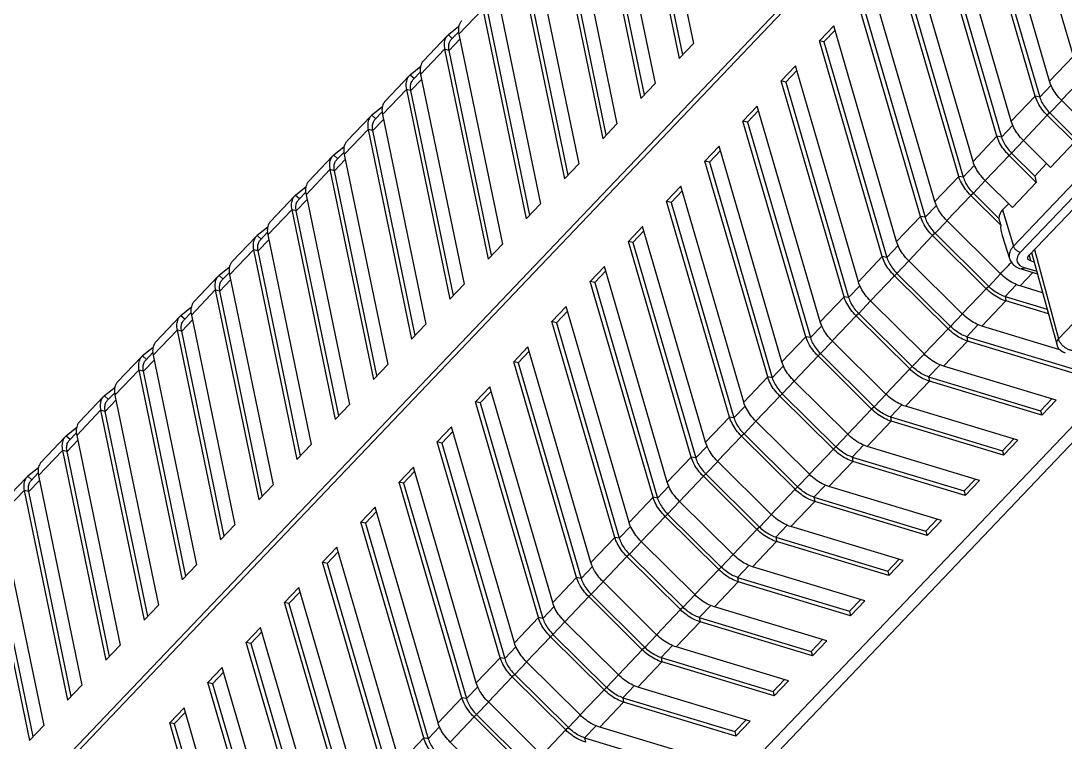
# Model space of a CAD drawing. Header units: millimetres. Extents: x 14343 to 15285, y -9166 to -7819.
# Drawn here: x 14575.1 to 14652.8, y -8789.5 to -8735.8 of the extents above; entities that cross this region are included whole.
import ezdxf

# ---------------------------------------------------------------- set-up
doc = ezdxf.new("R2010")
doc.units = ezdxf.units.MM

# ---------------------------------------------------------------- blocks, each defined once
blk = doc.blocks.new('u9')
at = {"color": 7, "linetype": 'Continuous'}
for p, q in [((155.769, 269.348), (234.544, 352.053)), ((156.683, 269.071), (233.55, 349.772)), ((156.695, 215.574), (274.46, 339.212)), ((156.786, 215.21), (274.526, 338.822)), ((227.441, 295.342), (222.763, 311.39)), ((223.099, 311.328), (227.78, 295.266)), ((222.035, 310.211), (226.717, 294.149)), ((224.596, 292.356), (219.918, 308.404)), ((220.254, 308.341), (224.936, 292.28)), ((219.19, 307.224), (223.872, 291.163)), ((221.751, 289.369), (217.074, 305.417)), ((217.41, 305.355), (222.091, 289.293)), ((216.346, 304.238), (221.028, 288.177)), ((218.907, 286.383), (214.229, 302.431)), ((214.565, 302.368), (219.247, 286.307)), ((213.501, 301.252), (218.183, 285.19)), ((202.923, 300.656), (206.911, 296.703)), ((216.062, 283.397), (211.385, 299.444)), ((211.721, 299.382), (216.402, 283.321)), ((196.899, 296.385), (188.563, 298.909)), ((200.956, 298.612), (204.944, 294.659)), ((201.142, 298.787), (205.13, 294.833)), ((187.415, 298.127), (195.779, 295.595)), ((210.657, 298.265), (208.876, 296.396)), ((210.657, 298.265), (215.338, 282.204)), ((200.079, 297.67), (198.298, 295.8)), ((200.079, 297.67), (204.067, 293.717)), ((184.57, 295.141), (185.634, 296.258)), ((185.719, 295.923), (185.634, 296.258)), ((185.634, 296.258), (193.998, 293.725)), ((196.043, 295.486), (196.899, 296.385)), ((196.899, 296.385), (196.843, 296.712)), ((206.911, 296.703), (205.13, 294.833)), ((208.54, 296.458), (207.694, 295.57)), ((213.218, 280.41), (208.54, 296.458)), ((208.54, 296.458), (208.876, 296.396)), ((208.876, 296.396), (213.558, 280.334)), ((238.224, 296.579), (237.16, 295.463)), ((237.958, 296.3), (241.116, 281.045)), ((241.458, 280.956), (238.224, 296.579)), ((184.884, 295.046), (185.719, 295.923)), ((194.055, 293.398), (185.719, 295.923)), ((195.779, 295.595), (193.998, 293.725)), ((197.224, 294.693), (198.112, 295.625)), ((198.112, 295.625), (198.298, 295.8)), ((198.112, 295.625), (202.1, 291.672)), ((198.298, 295.8), (202.286, 291.847)), ((240.395, 279.839), (237.16, 295.463)), ((184.57, 295.141), (192.935, 292.608)), ((197.234, 294.683), (195.453, 292.814)), ((197.234, 294.683), (201.222, 290.73)), ((204.944, 294.659), (204.056, 293.726)), ((204.944, 294.659), (205.13, 294.833)), ((207.812, 295.279), (206.032, 293.409)), ((207.812, 295.279), (212.494, 279.217)), ((227.441, 295.342), (226.62, 294.481)), ((227.78, 295.266), (226.717, 294.149)), ((227.441, 295.342), (227.78, 295.266)), ((181.726, 292.155), (182.79, 293.271)), ((182.874, 292.936), (182.79, 293.271)), ((182.79, 293.271), (191.154, 290.739)), ((193.199, 292.499), (194.055, 293.398)), ((194.055, 293.398), (193.998, 293.725)), ((204.067, 293.717), (202.286, 291.847)), ((205.696, 293.472), (204.849, 292.583)), ((210.373, 277.424), (205.696, 293.472)), ((205.696, 293.472), (206.032, 293.409)), ((206.032, 293.409), (210.713, 277.348)), ((235.38, 293.593), (234.316, 292.476)), ((235.113, 293.314), (238.271, 278.059)), ((238.614, 277.97), (235.38, 293.593)), ((182.039, 292.06), (182.874, 292.936)), ((191.21, 290.412), (182.874, 292.936)), ((192.935, 292.608), (191.154, 290.739)), ((194.379, 291.707), (195.267, 292.639)), ((195.267, 292.639), (195.453, 292.814)), ((195.267, 292.639), (199.255, 288.686)), ((195.453, 292.814), (199.441, 288.861)), ((204.968, 292.292), (203.187, 290.423)), ((204.968, 292.292), (209.649, 276.231)), ((224.596, 292.356), (223.775, 291.494)), ((224.936, 292.28), (223.872, 291.163)), ((224.596, 292.356), (224.936, 292.28)), ((237.55, 276.853), (234.316, 292.476)), ((181.726, 292.155), (190.09, 289.622)), ((194.389, 291.697), (192.609, 289.827)), ((194.389, 291.697), (198.378, 287.744)), ((202.1, 291.672), (201.212, 290.74)), ((202.1, 291.672), (202.286, 291.847)), ((191.21, 290.412), (191.154, 290.739)), ((201.222, 290.73), (199.441, 288.861)), ((178.881, 289.168), (179.945, 290.285)), ((179.195, 289.073), (180.029, 289.95)), ((180.029, 289.95), (179.945, 290.285)), ((179.945, 290.285), (188.309, 287.752)), ((188.366, 287.426), (180.029, 289.95)), ((190.354, 289.513), (191.21, 290.412)), ((202.851, 290.485), (202.005, 289.597)), ((207.529, 274.437), (202.851, 290.485)), ((202.851, 290.485), (203.187, 290.423)), ((203.187, 290.423), (207.869, 274.361)), ((232.535, 290.607), (231.471, 289.49)), ((232.269, 290.327), (235.427, 275.073)), ((235.769, 274.984), (232.535, 290.607)), ((178.881, 289.168), (187.246, 286.635)), ((190.09, 289.622), (188.309, 287.752)), ((191.535, 288.72), (192.423, 289.653)), ((192.423, 289.653), (192.609, 289.827)), ((192.423, 289.653), (196.411, 285.699)), ((192.609, 289.827), (196.597, 285.874)), ((202.123, 289.306), (200.343, 287.436)), ((202.123, 289.306), (206.805, 273.245)), ((221.751, 289.369), (220.931, 288.508)), ((222.091, 289.293), (221.028, 288.177)), ((221.751, 289.369), (222.091, 289.293)), ((234.706, 273.867), (231.471, 289.49)), ((191.545, 288.71), (189.764, 286.841)), ((191.545, 288.71), (195.533, 284.757)), ((199.255, 288.686), (198.367, 287.753)), ((199.255, 288.686), (199.441, 288.861)), ((188.366, 287.426), (188.309, 287.752)), ((198.378, 287.744), (196.597, 285.874)), ((229.691, 287.62), (228.627, 286.503)), ((232.925, 271.997), (229.691, 287.62)), ((176.037, 286.182), (177.1, 287.299)), ((176.35, 286.087), (177.185, 286.963)), ((177.185, 286.963), (177.1, 287.299)), ((177.1, 287.299), (185.465, 284.766)), ((185.521, 284.439), (177.185, 286.963)), ((187.51, 286.527), (188.366, 287.426)), ((189.578, 286.666), (189.764, 286.841)), ((189.764, 286.841), (193.752, 282.888)), ((200.007, 287.499), (199.16, 286.61)), ((204.684, 271.451), (200.007, 287.499)), ((200.007, 287.499), (200.343, 287.436)), ((200.343, 287.436), (205.024, 271.375)), ((229.424, 287.341), (232.582, 272.086)), ((176.037, 286.182), (184.401, 283.649)), ((187.246, 286.635), (185.465, 284.766)), ((188.69, 285.734), (189.578, 286.666)), ((189.578, 286.666), (193.566, 282.713)), ((199.279, 286.32), (197.498, 284.45)), ((199.279, 286.32), (203.96, 270.258)), ((218.907, 286.383), (218.086, 285.522)), ((219.247, 286.307), (218.183, 285.19)), ((218.907, 286.383), (219.247, 286.307)), ((231.861, 270.88), (228.627, 286.503)), ((188.7, 285.724), (186.92, 283.855)), ((188.7, 285.724), (192.689, 281.771)), ((196.411, 285.699), (195.523, 284.767)), ((196.411, 285.699), (196.597, 285.874)), ((185.521, 284.439), (185.465, 284.766)), ((195.533, 284.757), (193.752, 282.888)), ((197.162, 284.513), (196.316, 283.624)), ((201.84, 268.465), (197.162, 284.513)), ((197.162, 284.513), (197.498, 284.45)), ((226.846, 284.634), (225.782, 283.517)), ((230.08, 269.011), (226.846, 284.634)), ((173.192, 283.195), (174.256, 284.312)), ((173.505, 283.1), (174.34, 283.977)), ((174.34, 283.977), (174.256, 284.312)), ((174.256, 284.312), (182.62, 281.78)), ((182.677, 281.453), (174.34, 283.977)), ((184.665, 283.54), (185.521, 284.439)), ((186.734, 283.68), (186.92, 283.855)), ((186.92, 283.855), (190.908, 279.901)), ((197.498, 284.45), (202.18, 268.389)), ((226.58, 284.354), (229.738, 269.1)), ((173.192, 283.195), (181.557, 280.663)), ((184.401, 283.649), (182.62, 281.78)), ((185.846, 282.747), (186.734, 283.68)), ((186.734, 283.68), (190.722, 279.727)), ((196.434, 283.333), (194.654, 281.464)), ((196.434, 283.333), (201.116, 267.272)), ((216.062, 283.397), (215.242, 282.535)), ((216.402, 283.321), (215.338, 282.204)), ((216.062, 283.397), (216.402, 283.321)), ((229.017, 267.894), (225.782, 283.517)), ((185.856, 282.738), (184.075, 280.868)), ((185.856, 282.738), (189.844, 278.785)), ((193.566, 282.713), (192.678, 281.781)), ((193.566, 282.713), (193.752, 282.888)), ((181.821, 280.554), (182.677, 281.453)), ((182.677, 281.453), (182.62, 281.78)), ((192.689, 281.771), (190.908, 279.901)), ((194.318, 281.526), (193.471, 280.638)), ((198.995, 265.478), (194.318, 281.526)), ((194.318, 281.526), (194.654, 281.464)), ((194.654, 281.464), (199.335, 265.402)), ((224.002, 281.648), (222.938, 280.531)), ((223.735, 281.368), (226.893, 266.114)), ((227.236, 266.024), (224.002, 281.648)), ((170.348, 280.209), (171.411, 281.326)), ((170.661, 280.114), (171.496, 280.991)), ((171.496, 280.991), (171.411, 281.326)), ((171.411, 281.326), (179.776, 278.793)), ((179.832, 278.466), (171.496, 280.991)), ((181.557, 280.663), (179.776, 278.793)), ((183.001, 279.761), (183.889, 280.693)), ((183.889, 280.693), (184.075, 280.868)), ((183.889, 280.693), (187.877, 276.74)), ((184.075, 280.868), (188.063, 276.915)), ((170.348, 280.209), (178.712, 277.676)), ((190.722, 279.727), (190.908, 279.901)), ((193.59, 280.347), (191.809, 278.477)), ((193.59, 280.347), (198.271, 264.285)), ((213.218, 280.41), (212.397, 279.549)), ((213.558, 280.334), (212.494, 279.217)), ((213.218, 280.41), (213.558, 280.334)), ((226.172, 264.908), (222.938, 280.531)), ((240.395, 279.839), (238.614, 277.97)), ((183.011, 279.751), (181.231, 277.882)), ((183.011, 279.751), (186.999, 275.798)), ((190.722, 279.727), (189.834, 278.794)), ((167.503, 277.223), (168.567, 278.339)), ((168.651, 278.004), (168.567, 278.339)), ((168.567, 278.339), (176.931, 275.807)), ((178.976, 277.567), (179.832, 278.466)), ((179.832, 278.466), (179.776, 278.793)), ((189.844, 278.785), (188.063, 276.915)), ((191.473, 278.54), (190.627, 277.651)), ((196.151, 262.492), (191.473, 278.54)), ((191.473, 278.54), (191.809, 278.477)), ((191.809, 278.477), (196.491, 262.416)), ((221.157, 278.661), (220.093, 277.544)), ((220.891, 278.382), (224.049, 263.127)), ((224.391, 263.038), (221.157, 278.661)), ((240.195, 278.845), (238.414, 276.975)), ((167.816, 277.128), (168.651, 278.004)), ((176.988, 275.48), (168.651, 278.004)), ((178.712, 277.676), (176.931, 275.807)), ((180.157, 276.775), (181.045, 277.707)), ((181.045, 277.707), (181.231, 277.882)), ((181.045, 277.707), (185.033, 273.754)), ((181.231, 277.882), (185.219, 273.929)), ((223.327, 261.921), (220.093, 277.544)), ((238.271, 278.059), (237.474, 277.222)), ((238.271, 278.059), (238.614, 277.97)), ((167.503, 277.223), (175.867, 274.69)), ((180.167, 276.765), (178.386, 274.895)), ((180.167, 276.765), (184.155, 272.812)), ((187.877, 276.74), (186.989, 275.808)), ((187.877, 276.74), (188.063, 276.915)), ((190.745, 277.36), (188.965, 275.491)), ((190.745, 277.36), (195.427, 261.299)), ((210.373, 277.424), (209.553, 276.562)), ((210.713, 277.348), (209.649, 276.231)), ((210.373, 277.424), (210.713, 277.348)), ((237.55, 276.853), (235.769, 274.984)), ((237.545, 276.276), (238.335, 276.903)), ((237.564, 276.663), (238.105, 277.23)), ((238.039, 277.17), (238.335, 276.903)), ((164.659, 274.236), (165.722, 275.353)), ((165.807, 275.018), (165.722, 275.353)), ((165.722, 275.353), (174.087, 272.82)), ((176.131, 274.581), (176.988, 275.48)), ((176.988, 275.48), (176.931, 275.807)), ((186.999, 275.798), (185.219, 273.929)), ((188.629, 275.553), (187.782, 274.665)), ((193.306, 259.506), (188.629, 275.553)), ((188.629, 275.553), (188.965, 275.491)), ((188.965, 275.491), (193.646, 259.43)), ((218.312, 275.675), (217.249, 274.558)), ((218.046, 275.395), (221.204, 260.141)), ((221.547, 260.052), (218.312, 275.675)), ((237.35, 275.858), (235.57, 273.989)), ((164.972, 274.141), (165.807, 275.018)), ((174.143, 272.494), (165.807, 275.018)), ((175.867, 274.69), (174.087, 272.82)), ((177.312, 273.788), (178.2, 274.721)), ((178.2, 274.721), (178.386, 274.895)), ((178.2, 274.721), (182.188, 270.767)), ((178.386, 274.895), (182.374, 270.942)), ((187.901, 274.374), (186.12, 272.505)), ((187.901, 274.374), (192.582, 258.313)), ((207.529, 274.437), (206.708, 273.576)), ((207.529, 274.437), (207.869, 274.361)), ((220.483, 258.935), (217.249, 274.558)), ((235.427, 275.073), (234.629, 274.235)), ((235.427, 275.073), (235.769, 274.984)), ((164.659, 274.236), (173.023, 271.704)), ((177.322, 273.778), (175.542, 271.909)), ((177.322, 273.778), (181.31, 269.825)), ((185.033, 273.754), (184.145, 272.822)), ((185.033, 273.754), (185.219, 273.929)), ((207.869, 274.361), (206.805, 273.245)), ((234.706, 273.867), (232.925, 271.997)), ((234.7, 273.29), (235.49, 273.917)), ((234.72, 273.677), (235.26, 274.244)), ((235.194, 274.184), (235.49, 273.917)), ((174.143, 272.494), (174.087, 272.82)), ((234.506, 272.872), (232.725, 271.003)), ((161.814, 271.25), (162.878, 272.367)), ((162.962, 272.031), (162.878, 272.367)), ((162.878, 272.367), (171.242, 269.834)), ((173.287, 271.595), (174.143, 272.494)), ((184.155, 272.812), (182.374, 270.942)), ((185.784, 272.567), (184.938, 271.678)), ((190.462, 256.519), (185.784, 272.567)), ((185.784, 272.567), (186.12, 272.505)), ((186.12, 272.505), (190.802, 256.443)), ((215.468, 272.688), (214.404, 271.571)), ((215.202, 272.409), (218.36, 257.154)), ((218.702, 257.065), (215.468, 272.688)), ((232.582, 272.086), (231.785, 271.249)), ((232.582, 272.086), (232.925, 271.997)), ((162.127, 271.155), (162.962, 272.031)), ((171.299, 269.507), (162.962, 272.031)), ((173.023, 271.704), (171.242, 269.834)), ((174.468, 270.802), (175.356, 271.734)), ((175.356, 271.734), (175.542, 271.909)), ((175.356, 271.734), (179.344, 267.781)), ((175.542, 271.909), (179.53, 267.956)), ((185.056, 271.388), (183.276, 269.518)), ((185.056, 271.388), (189.738, 255.326)), ((204.684, 271.451), (203.864, 270.59)), ((205.024, 271.375), (203.96, 270.258)), ((204.684, 271.451), (205.024, 271.375)), ((217.638, 255.948), (214.404, 271.571)), ((161.814, 271.25), (170.178, 268.717)), ((174.478, 270.792), (172.697, 268.923)), ((174.478, 270.792), (178.466, 266.839)), ((182.188, 270.767), (181.3, 269.835)), ((182.188, 270.767), (182.374, 270.942)), ((231.861, 270.88), (230.08, 269.011)), ((231.856, 270.303), (232.646, 270.93)), ((231.875, 270.69), (232.415, 271.258)), ((232.35, 271.197), (232.646, 270.93)), ((171.299, 269.507), (171.242, 269.834)), ((181.31, 269.825), (179.53, 267.956)), ((231.661, 269.886), (229.881, 268.016)), ((160.033, 269.38), (168.398, 266.848)), ((168.454, 266.521), (160.118, 269.045)), ((170.442, 268.608), (171.299, 269.507)), ((182.94, 269.581), (182.093, 268.692)), ((187.617, 253.533), (182.94, 269.581)), ((182.94, 269.581), (183.276, 269.518)), ((183.276, 269.518), (187.957, 253.457)), ((212.623, 269.702), (211.56, 268.585)), ((212.357, 269.422), (215.515, 254.168)), ((215.858, 254.079), (212.623, 269.702)), ((229.738, 269.1), (228.94, 268.263)), ((229.738, 269.1), (230.08, 269.011)), ((170.178, 268.717), (168.398, 266.848)), ((171.623, 267.815), (172.511, 268.748)), ((172.511, 268.748), (172.697, 268.923)), ((172.511, 268.748), (176.499, 264.795)), ((172.697, 268.923), (176.685, 264.97)), ((182.212, 268.401), (180.431, 266.532)), ((182.212, 268.401), (186.893, 252.34)), ((201.84, 268.465), (201.019, 267.603)), ((202.18, 268.389), (201.116, 267.272)), ((201.84, 268.465), (202.18, 268.389)), ((214.794, 252.962), (211.56, 268.585)), ((229.031, 267.704), (229.571, 268.271)), ((229.505, 268.211), (229.801, 267.944)), ((161.523, 267.49), (167.334, 265.731)), ((171.633, 267.806), (169.853, 265.936)), ((171.633, 267.806), (175.621, 263.853)), ((179.344, 267.781), (178.456, 266.849)), ((179.344, 267.781), (179.53, 267.956)), ((229.017, 267.894), (227.236, 266.024)), ((229.011, 267.317), (229.801, 267.944)), ((154.801, 259.516), (161.628, 266.683)), ((163.404, 260.02), (161.628, 266.683)), ((163.632, 260.26), (161.765, 267.085)), ((168.454, 266.521), (168.398, 266.848)), ((178.466, 266.839), (176.685, 264.97)), ((209.779, 266.716), (208.715, 265.599)), ((213.013, 251.092), (209.779, 266.716)), ((228.817, 266.899), (227.036, 265.03)), ((167.598, 265.622), (168.454, 266.521)), ((169.667, 265.761), (169.853, 265.936)), ((169.853, 265.936), (173.841, 261.983)), ((180.095, 266.594), (179.249, 265.706)), ((184.773, 250.546), (180.095, 266.594)), ((180.095, 266.594), (180.431, 266.532)), ((180.431, 266.532), (185.113, 250.47)), ((209.513, 266.436), (212.671, 251.182)), ((226.893, 266.114), (226.096, 265.276)), ((226.893, 266.114), (227.236, 266.024)), ((167.334, 265.731), (165.553, 263.861)), ((168.779, 264.829), (169.667, 265.761)), ((169.667, 265.761), (173.655, 261.808)), ((179.367, 265.415), (177.586, 263.545)), ((179.367, 265.415), (184.049, 249.353)), ((198.995, 265.478), (198.175, 264.617)), ((199.335, 265.402), (198.271, 264.285)), ((198.995, 265.478), (199.335, 265.402)), ((211.949, 249.976), (208.715, 265.599)), ((226.186, 264.718), (226.726, 265.285)), ((226.661, 265.225), (226.957, 264.958)), ((162.385, 264.821), (165.553, 263.861)), ((165.61, 263.535), (162.477, 264.483)), ((168.789, 264.819), (167.008, 262.95)), ((168.789, 264.819), (172.777, 260.866)), ((176.499, 264.795), (175.611, 263.862)), ((176.499, 264.795), (176.685, 264.97)), ((226.172, 264.908), (224.391, 263.038)), ((226.167, 264.33), (226.957, 264.958)), ((164.753, 262.635), (165.61, 263.535)), ((165.61, 263.535), (165.553, 263.861)), ((175.621, 263.853), (173.841, 261.983)), ((177.251, 263.608), (176.404, 262.719)), ((181.928, 247.56), (177.251, 263.608)), ((177.251, 263.608), (177.586, 263.545)), ((177.586, 263.545), (182.268, 247.484)), ((206.934, 263.729), (205.871, 262.612)), ((210.169, 248.106), (206.934, 263.729)), ((225.972, 263.913), (224.191, 262.043)), ((162.814, 263.252), (164.489, 262.744)), ((164.489, 262.744), (163.531, 261.738)), ((165.934, 261.843), (166.822, 262.775)), ((166.822, 262.775), (167.008, 262.95)), ((166.822, 262.775), (170.81, 258.822)), ((167.008, 262.95), (170.996, 258.997)), ((206.668, 263.45), (209.826, 248.195)), ((224.049, 263.127), (223.251, 262.29)), ((224.049, 263.127), (224.391, 263.038)), ((173.655, 261.808), (173.841, 261.983)), ((176.523, 262.428), (174.742, 260.559)), ((176.523, 262.428), (181.204, 246.367)), ((196.151, 262.492), (195.33, 261.63)), ((196.491, 262.416), (195.427, 261.299)), ((196.151, 262.492), (196.491, 262.416)), ((209.105, 246.989), (205.871, 262.612)), ((223.322, 261.344), (224.112, 261.971)), ((223.342, 261.731), (223.882, 262.298)), ((223.816, 262.238), (224.112, 261.971)), ((164.418, 261.469), (163.201, 261.838)), ((164.177, 261.373), (163.251, 261.654)), ((165.944, 261.833), (169.932, 257.88)), ((173.655, 261.808), (172.767, 260.876)), ((223.327, 261.921), (221.547, 260.052)), ((163.823, 260.46), (156.314, 252.576)), ((163.44, 260.961), (163.708, 260.88)), ((163.804, 260.456), (163.708, 260.88)), ((165.823, 258.993), (165.272, 260.706)), ((172.777, 260.866), (170.996, 258.997)), ((174.406, 260.621), (173.56, 259.733)), ((179.084, 244.574), (174.406, 260.621)), ((174.406, 260.621), (174.742, 260.559)), ((174.742, 260.559), (179.424, 244.498)), ((204.09, 260.743), (203.026, 259.626)), ((203.824, 260.463), (206.982, 245.209)), ((207.324, 245.12), (204.09, 260.743)), ((223.128, 260.927), (221.347, 259.057)), ((156.974, 252.376), (164.484, 260.26)), ((157.464, 251.893), (164.974, 259.777)), ((165.786, 257.068), (164.974, 259.777)), ((206.26, 244.003), (203.026, 259.626)), ((221.204, 260.141), (220.407, 259.303)), ((221.204, 260.141), (221.547, 260.052)), ((170.81, 258.822), (170.996, 258.997)), ((173.678, 259.442), (171.897, 257.573)), ((173.678, 259.442), (178.36, 243.381)), ((193.306, 259.506), (192.486, 258.644)), ((193.646, 259.43), (192.582, 258.313)), ((193.306, 259.506), (193.646, 259.43)), ((220.483, 258.935), (218.702, 257.065)), ((220.478, 258.358), (221.268, 258.985)), ((220.497, 258.745), (221.037, 259.312)), ((220.971, 259.252), (221.268, 258.985)), ((165.932, 258.21), (168.152, 256.01)), ((170.81, 258.822), (169.922, 257.89)), ((166.068, 257.717), (167.966, 255.836)), ((169.932, 257.88), (168.152, 256.01)), ((171.562, 257.635), (170.715, 256.747)), ((176.239, 241.587), (171.562, 257.635)), ((171.562, 257.635), (171.897, 257.573)), ((171.897, 257.573), (176.579, 241.511)), ((201.245, 257.756), (200.182, 256.64)), ((200.979, 257.477), (204.137, 242.222)), ((204.48, 242.133), (201.245, 257.756)), ((220.283, 257.94), (218.502, 256.071)), ((163.28, 255.033), (165.061, 256.903)), ((165.061, 256.903), (167.088, 254.893)), ((165.358, 256.619), (165.786, 257.068)), ((190.462, 256.519), (189.641, 255.658)), ((190.462, 256.519), (190.802, 256.443)), ((203.416, 241.016), (200.182, 256.64)), ((218.36, 257.154), (217.562, 256.317)), ((218.36, 257.154), (218.702, 257.065)), ((167.966, 255.836), (167.078, 254.903)), ((167.966, 255.836), (168.152, 256.01)), ((170.834, 256.456), (169.053, 254.586)), ((170.834, 256.456), (175.515, 240.394)), ((190.802, 256.443), (189.738, 255.326)), ((217.638, 255.948), (215.858, 254.079)), ((217.633, 255.371), (218.423, 255.998)), ((217.653, 255.758), (218.193, 256.326)), ((218.127, 256.265), (218.423, 255.998)), ((163.396, 254.559), (163.28, 255.033)), ((163.28, 255.033), (165.307, 253.024)), ((217.439, 254.954), (215.658, 253.084)), ((162.514, 253.633), (163.396, 254.559)), ((163.396, 254.559), (165.121, 252.849)), ((167.088, 254.893), (165.307, 253.024)), ((168.717, 254.649), (167.871, 253.76)), ((173.395, 238.601), (168.717, 254.649)), ((168.717, 254.649), (169.053, 254.586)), ((169.053, 254.586), (173.734, 238.525)), ((198.401, 254.77), (197.337, 253.653)), ((198.135, 254.49), (201.293, 239.236)), ((201.635, 239.147), (198.401, 254.77)), ((215.515, 254.168), (214.718, 253.331)), ((215.515, 254.168), (215.858, 254.079)), ((160.436, 252.047), (162.216, 253.916)), ((162.216, 253.916), (164.243, 251.907)), ((167.989, 253.469), (166.208, 251.6)), ((167.989, 253.469), (172.671, 237.408)), ((187.617, 253.533), (186.797, 252.671)), ((187.957, 253.457), (186.893, 252.34)), ((187.617, 253.533), (187.957, 253.457)), ((200.571, 238.03), (197.337, 253.653)), ((165.121, 252.849), (164.233, 251.917)), ((165.121, 252.849), (165.307, 253.024)), ((214.794, 252.962), (213.013, 251.092)), ((214.789, 252.385), (215.579, 253.012)), ((214.808, 252.772), (215.348, 253.339)), ((215.282, 253.279), (215.579, 253.012)), ((160.436, 252.047), (162.463, 250.038)), ((164.243, 251.907), (162.463, 250.038)), ((214.594, 251.967), (212.813, 250.098)), ((160.552, 251.573), (162.277, 249.863)), ((165.872, 251.662), (165.026, 250.774)), ((170.55, 235.614), (165.872, 251.662)), ((165.872, 251.662), (166.208, 251.6)), ((166.208, 251.6), (170.89, 235.538)), ((195.556, 251.784), (194.493, 250.667)), ((195.29, 251.504), (198.448, 236.25)), ((198.791, 236.16), (195.556, 251.784)), ((212.671, 251.182), (211.873, 250.344)), ((212.671, 251.182), (213.013, 251.092)), ((159.372, 250.93), (161.399, 248.921)), ((165.145, 250.483), (163.364, 248.613)), ((165.145, 250.483), (169.826, 234.422)), ((184.773, 250.546), (183.952, 249.685)), ((185.113, 250.47), (184.049, 249.353)), ((184.773, 250.546), (185.113, 250.47)), ((197.727, 235.044), (194.493, 250.667)), ((211.964, 249.786), (212.504, 250.353)), ((212.438, 250.293), (212.734, 250.026)), ((162.277, 249.863), (161.389, 248.93)), ((162.277, 249.863), (162.463, 250.038)), ((211.949, 249.976), (210.169, 248.106)), ((211.944, 249.398), (212.734, 250.026)), ((161.399, 248.921), (159.618, 247.051)), ((192.712, 248.797), (191.648, 247.68)), ((195.946, 233.174), (192.712, 248.797)), ((211.75, 248.981), (209.969, 247.111)), ((163.028, 248.676), (162.182, 247.787)), ((167.706, 232.628), (163.028, 248.676)), ((163.028, 248.676), (163.364, 248.613)), ((163.364, 248.613), (168.045, 232.552)), ((192.446, 248.518), (195.603, 233.263)), ((209.826, 248.195), (209.029, 247.358)), ((209.826, 248.195), (210.169, 248.106)), ((162.3, 247.497), (160.519, 245.627)), ((162.3, 247.497), (166.982, 231.435)), ((181.928, 247.56), (181.108, 246.698)), ((182.268, 247.484), (181.204, 246.367)), ((181.928, 247.56), (182.268, 247.484)), ((194.882, 232.057), (191.648, 247.68)), ((209.119, 246.799), (209.659, 247.366)), ((209.593, 247.306), (209.89, 247.039)), ((209.105, 246.989), (207.324, 245.12)), ((209.099, 246.412), (209.89, 247.039)), ((160.519, 245.627), (165.201, 229.566)), ((189.867, 245.811), (188.803, 244.694)), ((193.102, 230.188), (189.867, 245.811)), ((208.905, 245.995), (207.124, 244.125)), ((189.601, 245.531), (192.759, 230.277)), ((206.982, 245.209), (206.184, 244.371)), ((206.982, 245.209), (207.324, 245.12)), ((179.084, 244.574), (178.263, 243.712)), ((179.424, 244.498), (178.36, 243.381)), ((179.084, 244.574), (179.424, 244.498)), ((192.038, 229.071), (188.803, 244.694)), ((206.275, 243.813), (206.815, 244.38)), ((206.749, 244.32), (207.045, 244.053)), ((206.26, 244.003), (204.48, 242.133)), ((206.255, 243.426), (207.045, 244.053))]:
    blk.add_line(p, q, dxfattribs=at)
blk.add_lwpolyline([(161.765, 267.085), (161.717, 267.219), (161.617, 267.389), (161.481, 267.535), (161.314, 267.649), (161.137, 267.723)], dxfattribs=at)
for centre, radius, start, end in [((237.876, 277.481), 0.738, 308.45051, 312.37169), ((237.857, 277.502), 0.767, 312.37257, 316.60688), ((235.031, 274.495), 0.738, 308.45051, 312.37169), ((235.012, 274.516), 0.767, 312.37257, 316.60688), ((232.187, 271.509), 0.738, 308.45051, 312.37169), ((232.168, 271.53), 0.767, 312.37257, 316.60688), ((229.342, 268.522), 0.738, 308.45051, 312.37169), ((229.323, 268.543), 0.767, 312.37257, 316.60688), ((226.498, 265.536), 0.738, 308.45051, 312.37169), ((226.479, 265.557), 0.767, 312.37257, 316.60688), ((223.653, 262.549), 0.738, 308.45051, 312.37169), ((223.634, 262.57), 0.767, 312.37257, 316.60688), ((168.86, 257.717), 4.953, 138.45863, 138.86539), ((220.809, 259.563), 0.738, 308.45051, 312.37169), ((220.79, 259.584), 0.767, 312.37257, 316.60688), ((217.964, 256.577), 0.738, 308.45051, 312.37169), ((217.945, 256.598), 0.767, 312.37257, 316.60688), ((215.12, 253.59), 0.738, 308.45051, 312.37169), ((215.101, 253.611), 0.767, 312.37257, 316.60688), ((212.275, 250.604), 0.738, 308.45051, 312.37169), ((212.256, 250.625), 0.767, 312.37257, 316.60688), ((209.431, 247.617), 0.738, 308.45051, 312.37169), ((209.411, 247.638), 0.767, 312.37257, 316.60688), ((206.586, 244.631), 0.738, 308.45051, 312.37169), ((206.567, 244.652), 0.767, 312.37257, 316.60688)]:
    blk.add_arc(centre, radius, start, end, dxfattribs=at)
for centre, major_axis, ratio, start_param, end_param in [((163.8, 259.355), (-1.83, 1.854), 0.595102, -2.663056, -2.275802), ((183.519, 161.603), (-20.867, 105.617), 0.033336, -0.434088, -0.422676), ((163.907, 258.93), (-1.858, 1.883), 0.595102, -3.123237, -2.690869)]:
    blk.add_ellipse(centre, major_axis=major_axis, ratio=ratio, start_param=start_param, end_param=end_param, dxfattribs=at)
for points, start_tangent, end_tangent in [([(207.975, 297.82), (208.372, 297.365), (208.679, 296.88), (208.877, 296.396)], (0.71022, -0.70398), (0.279834, -0.960048)), ([(208.54, 296.458), (208.376, 296.862), (208.12, 297.266), (207.789, 297.645)], (-0.279834, 0.960048), (-0.71022, 0.70398)), ([(196.843, 296.712), (197.341, 296.506), (197.837, 296.196), (198.298, 295.8)], (0.957088, -0.289796), (0.71022, -0.70398)), ([(196.899, 296.385), (197.315, 296.214), (197.728, 295.955), (198.112, 295.625)], (0.957088, -0.289796), (0.71022, -0.70398)), ([(206.911, 296.703), (207.308, 296.248), (207.615, 295.763)], (0.71022, -0.70398), (0.46183, -0.886968)), ([(195.779, 295.595), (196.277, 295.389)], (0.957088, -0.289796), (0.887501, -0.460806)), ([(196.277, 295.389), (196.773, 295.079), (197.234, 294.683)], (0.887501, -0.460806), (0.71022, -0.70398)), ([(207.615, 295.763), (207.813, 295.279)], (0.46183, -0.886968), (0.279834, -0.960048)), ([(205.696, 293.472), (205.531, 293.875), (205.275, 294.279), (204.944, 294.659)], (-0.279834, 0.960048), (-0.71022, 0.70398)), ([(205.13, 294.833), (205.527, 294.378), (205.834, 293.893), (206.032, 293.409)], (0.71022, -0.70398), (0.279834, -0.960048)), ([(193.998, 293.725), (194.497, 293.52), (194.992, 293.209), (195.453, 292.814)], (0.957088, -0.289796), (0.71022, -0.70398)), ([(194.055, 293.398), (194.47, 293.227), (194.883, 292.968), (195.267, 292.639)], (0.957088, -0.289796), (0.71022, -0.70398)), ([(204.067, 293.717), (204.464, 293.262), (204.771, 292.776)], (0.71022, -0.70398), (0.46183, -0.886968)), ([(192.935, 292.608), (193.433, 292.403)], (0.957088, -0.289796), (0.887501, -0.460806)), ([(193.433, 292.403), (193.928, 292.092), (194.389, 291.697)], (0.887501, -0.460806), (0.71022, -0.70398)), ([(204.771, 292.776), (204.968, 292.292)], (0.46183, -0.886968), (0.279834, -0.960048)), ([(202.851, 290.485), (202.687, 290.889), (202.431, 291.293), (202.1, 291.672)], (-0.279834, 0.960048), (-0.71022, 0.70398)), ([(202.286, 291.847), (202.683, 291.392), (202.99, 290.907), (203.187, 290.423)], (0.71022, -0.70398), (0.279834, -0.960048)), ([(191.154, 290.739), (191.652, 290.533), (192.148, 290.223), (192.609, 289.827)], (0.957088, -0.289796), (0.71022, -0.70398)), ([(201.222, 290.73), (201.619, 290.275), (201.926, 289.79)], (0.71022, -0.70398), (0.46183, -0.886968)), ([(191.21, 290.412), (191.626, 290.241), (192.039, 289.982), (192.423, 289.653)], (0.957088, -0.289796), (0.71022, -0.70398)), ([(190.09, 289.622), (190.588, 289.416)], (0.957088, -0.289796), (0.887501, -0.460806)), ([(190.588, 289.416), (191.084, 289.106), (191.545, 288.71)], (0.887501, -0.460806), (0.71022, -0.70398)), ([(201.926, 289.79), (202.124, 289.306)], (0.46183, -0.886968), (0.279834, -0.960048)), ([(200.007, 287.499), (199.842, 287.902), (199.586, 288.307), (199.255, 288.686)], (-0.279834, 0.960048), (-0.71022, 0.70398)), ([(199.441, 288.861), (199.838, 288.406), (200.145, 287.92), (200.343, 287.436)], (0.71022, -0.70398), (0.279834, -0.960048)), ([(188.309, 287.752), (188.808, 287.547), (189.303, 287.236), (189.764, 286.841)], (0.957088, -0.289796), (0.71022, -0.70398)), ([(198.378, 287.744), (198.774, 287.289), (199.082, 286.804)], (0.71022, -0.70398), (0.46183, -0.886968)), ([(188.366, 287.426), (188.781, 287.254), (189.194, 286.996), (189.578, 286.666)], (0.957088, -0.289796), (0.71022, -0.70398)), ([(187.246, 286.635), (187.744, 286.43)], (0.957088, -0.289796), (0.887501, -0.460806)), ([(187.744, 286.43), (188.239, 286.12), (188.7, 285.724)], (0.887501, -0.460806), (0.71022, -0.70398)), ([(199.082, 286.804), (199.279, 286.319)], (0.46183, -0.886968), (0.279834, -0.960048)), ([(197.162, 284.513), (196.998, 284.916), (196.742, 285.32), (196.411, 285.699)], (-0.279834, 0.960048), (-0.71022, 0.70398)), ([(196.597, 285.874), (196.994, 285.419), (197.301, 284.934), (197.498, 284.45)], (0.71022, -0.70398), (0.279834, -0.960048)), ([(185.465, 284.766), (185.963, 284.561), (186.459, 284.25), (186.92, 283.855)], (0.957088, -0.289796), (0.71022, -0.70398)), ([(195.533, 284.757), (195.93, 284.302), (196.237, 283.817)], (0.71022, -0.70398), (0.46183, -0.886968)), ([(185.521, 284.439), (185.937, 284.268), (186.35, 284.009), (186.734, 283.68)], (0.957088, -0.289796), (0.71022, -0.70398)), ([(196.237, 283.817), (196.435, 283.333)], (0.46183, -0.886968), (0.279834, -0.960048)), ([(184.401, 283.649), (184.899, 283.444)], (0.957088, -0.289796), (0.887501, -0.460806)), ([(184.899, 283.444), (185.395, 283.133), (185.856, 282.738)], (0.887501, -0.460806), (0.71022, -0.70398)), ([(194.318, 281.526), (194.153, 281.93), (193.897, 282.334), (193.566, 282.713)], (-0.279834, 0.960048), (-0.71022, 0.70398)), ([(193.752, 282.888), (194.149, 282.433), (194.456, 281.948), (194.654, 281.464)], (0.71022, -0.70398), (0.279834, -0.960048)), ([(182.62, 281.78), (183.119, 281.574), (183.614, 281.264), (184.075, 280.868)], (0.957088, -0.289796), (0.71022, -0.70398)), ([(182.677, 281.453), (183.092, 281.282), (183.505, 281.023), (183.889, 280.693)], (0.957088, -0.289796), (0.71022, -0.70398)), ([(192.689, 281.771), (193.085, 281.316), (193.393, 280.831)], (0.71022, -0.70398), (0.46183, -0.886968)), ([(181.557, 280.663), (182.055, 280.457)], (0.957088, -0.289796), (0.887501, -0.460806)), ([(193.393, 280.831), (193.59, 280.347)], (0.46183, -0.886968), (0.279834, -0.960048)), ([(182.055, 280.457), (182.55, 280.147), (183.011, 279.751)], (0.887501, -0.460806), (0.71022, -0.70398)), ([(190.908, 279.901), (191.305, 279.447), (191.612, 278.961), (191.809, 278.477)], (0.71022, -0.70398), (0.279834, -0.960048)), ([(191.473, 278.54), (191.309, 278.943), (191.053, 279.348), (190.722, 279.727)], (-0.279834, 0.960048), (-0.71022, 0.70398)), ([(179.776, 278.793), (180.274, 278.588), (180.77, 278.277), (181.231, 277.882)], (0.957088, -0.289796), (0.71022, -0.70398)), ([(179.832, 278.466), (180.247, 278.295), (180.66, 278.037), (181.045, 277.707)], (0.957088, -0.289796), (0.71022, -0.70398)), ([(189.844, 278.785), (190.241, 278.33), (190.548, 277.844)], (0.71022, -0.70398), (0.46183, -0.886968)), ([(178.712, 277.676), (179.21, 277.471)], (0.957088, -0.289796), (0.887501, -0.460806)), ([(190.548, 277.844), (190.746, 277.36)], (0.46183, -0.886968), (0.279834, -0.960048)), ([(238.271, 278.059), (238.298, 277.697), (238.219, 277.395)], (0.202719, -0.979237), (-0.444091, -0.895982)), ([(238.551, 277.173), (238.646, 277.536), (238.614, 277.97)], (0.444094, 0.89598), (-0.202719, 0.979237)), ([(179.21, 277.471), (179.706, 277.16), (180.167, 276.765)], (0.887501, -0.460806), (0.71022, -0.70398)), ([(188.629, 275.553), (188.464, 275.957), (188.208, 276.361), (187.877, 276.74)], (-0.279834, 0.960048), (-0.71022, 0.70398)), ([(188.063, 276.915), (188.46, 276.46), (188.767, 275.975), (188.965, 275.491)], (0.71022, -0.70398), (0.279834, -0.960048)), ([(237.582, 276.419), (237.55, 276.853)], (0.07949, 0.996836), (-0.202719, 0.979237)), ([(238.219, 277.395), (238.104, 277.231)], (-0.444091, -0.895982), (-0.687158, -0.726508)), ([(238.414, 276.976), (238.551, 277.173)], (0.687158, 0.726508), (0.444094, 0.89598)), ([(237.35, 275.859), (237.487, 276.056), (237.582, 276.419)], (0.687159, 0.726507), (0.07949, 0.996836)), ([(176.931, 275.807), (177.429, 275.601), (177.925, 275.291), (178.386, 274.895)], (0.957088, -0.289796), (0.71022, -0.70398)), ([(176.988, 275.48), (177.403, 275.309), (177.816, 275.05), (178.2, 274.721)], (0.957088, -0.289796), (0.71022, -0.70398)), ([(186.999, 275.798), (187.396, 275.343), (187.703, 274.858)], (0.71022, -0.70398), (0.46183, -0.886968)), ([(175.867, 274.69), (176.366, 274.484)], (0.957088, -0.289796), (0.887501, -0.460806)), ([(176.366, 274.484), (176.861, 274.174), (177.322, 273.778)], (0.887501, -0.460806), (0.71022, -0.70398)), ([(187.703, 274.858), (187.901, 274.374)], (0.46183, -0.886968), (0.279834, -0.960048)), ([(235.374, 274.408), (235.26, 274.244)], (-0.444091, -0.895982), (-0.687158, -0.726508)), ([(235.427, 275.073), (235.453, 274.711), (235.374, 274.408)], (0.202719, -0.979237), (-0.444091, -0.895982)), ([(235.706, 274.186), (235.801, 274.55), (235.77, 274.983)], (0.444094, 0.89598), (-0.202719, 0.979237)), ([(185.784, 272.567), (185.62, 272.97), (185.364, 273.375), (185.033, 273.754)], (-0.279834, 0.960048), (-0.71022, 0.70398)), ([(185.219, 273.929), (185.616, 273.474), (185.923, 272.989), (186.12, 272.504)], (0.71022, -0.70398), (0.279834, -0.960048)), ([(234.738, 273.433), (234.706, 273.867)], (0.07949, 0.996836), (-0.202719, 0.979237)), ([(235.569, 273.989), (235.706, 274.186)], (0.687158, 0.726508), (0.444094, 0.89598)), ([(174.087, 272.82), (174.585, 272.615), (175.081, 272.304), (175.542, 271.909)], (0.957088, -0.289796), (0.71022, -0.70398)), ([(234.505, 272.872), (234.643, 273.069), (234.738, 273.433)], (0.687159, 0.726507), (0.07949, 0.996836)), ([(174.143, 272.494), (174.558, 272.322), (174.971, 272.064), (175.356, 271.734)], (0.957088, -0.289796), (0.71022, -0.70398)), ([(184.155, 272.812), (184.552, 272.357), (184.859, 271.872)], (0.71022, -0.70398), (0.46183, -0.886968)), ([(232.582, 272.086), (232.609, 271.725), (232.529, 271.422)], (0.202719, -0.979237), (-0.444091, -0.895982)), ([(173.023, 271.704), (173.521, 271.498)], (0.957088, -0.289796), (0.887501, -0.460806)), ([(173.521, 271.498), (174.017, 271.188), (174.478, 270.792)], (0.887501, -0.460806), (0.71022, -0.70398)), ([(184.859, 271.872), (185.057, 271.388)], (0.46183, -0.886968), (0.279834, -0.960048)), ([(232.529, 271.422), (232.415, 271.258)], (-0.444091, -0.895982), (-0.687158, -0.726508)), ([(232.862, 271.2), (232.957, 271.563), (232.925, 271.997)], (0.444094, 0.89598), (-0.202719, 0.979237)), ([(182.94, 269.581), (182.775, 269.984), (182.519, 270.388), (182.188, 270.767)], (-0.279834, 0.960048), (-0.71022, 0.70398)), ([(182.374, 270.942), (182.771, 270.487), (183.078, 270.002), (183.276, 269.518)], (0.71022, -0.70398), (0.279834, -0.960048)), ([(231.893, 270.446), (231.861, 270.88)], (0.07949, 0.996836), (-0.202719, 0.979237)), ([(232.725, 271.003), (232.862, 271.2)], (0.687158, 0.726508), (0.444094, 0.89598)), ([(171.242, 269.834), (171.74, 269.629), (172.236, 269.318), (172.697, 268.923)], (0.957088, -0.289796), (0.71022, -0.70398)), ([(181.31, 269.825), (181.707, 269.37), (182.014, 268.885)], (0.71022, -0.70398), (0.46183, -0.886968)), ([(231.661, 269.886), (231.798, 270.083), (231.893, 270.446)], (0.687159, 0.726507), (0.07949, 0.996836)), ([(171.299, 269.507), (171.714, 269.336), (172.127, 269.077), (172.511, 268.748)], (0.957088, -0.289796), (0.71022, -0.70398)), ([(229.738, 269.1), (229.764, 268.738), (229.685, 268.435)], (0.202719, -0.979237), (-0.444091, -0.895982)), ([(230.017, 268.213), (230.112, 268.577), (230.081, 269.011)], (0.444094, 0.89598), (-0.202719, 0.979237)), ([(170.178, 268.717), (170.677, 268.512)], (0.957088, -0.289796), (0.887501, -0.460806)), ([(170.677, 268.512), (171.172, 268.201), (171.633, 267.806)], (0.887501, -0.460806), (0.71022, -0.70398)), ([(182.014, 268.885), (182.212, 268.401)], (0.46183, -0.886968), (0.279834, -0.960048)), ([(229.685, 268.435), (229.571, 268.271)], (-0.444091, -0.895982), (-0.687158, -0.726508)), ([(229.88, 268.016), (230.017, 268.213)], (0.687158, 0.726508), (0.444094, 0.89598)), ([(160.536, 267.567), (160.66, 267.548), (160.783, 267.516), (160.904, 267.469), (161.02, 267.411), (161.131, 267.342), (161.234, 267.263), (161.329, 267.177), (161.413, 267.084), (161.486, 266.986), (161.547, 266.885), (161.594, 266.784), (161.628, 266.683)], (0.996373, -0.085096), (0.257598, -0.966252)), ([(180.095, 266.594), (179.93, 266.998), (179.675, 267.402), (179.344, 267.781)], (-0.279834, 0.960048), (-0.71022, 0.70398)), ([(179.53, 267.956), (179.927, 267.501), (180.234, 267.016), (180.431, 266.532)], (0.71022, -0.70398), (0.279834, -0.960048)), ([(228.816, 266.9), (228.953, 267.096), (229.049, 267.46)], (0.687159, 0.726507), (0.07949, 0.996836)), ([(229.049, 267.46), (229.017, 267.894)], (0.07949, 0.996836), (-0.202719, 0.979237)), ([(161.628, 266.683), (161.715, 266.796), (161.765, 266.914), (161.775, 267.03), (161.765, 267.085)], (0.689683, 0.724111), (-0.26388, 0.964556)), ([(168.398, 266.848), (168.896, 266.642), (169.392, 266.332), (169.853, 265.936)], (0.957088, -0.289796), (0.71022, -0.70398)), ([(178.466, 266.839), (178.863, 266.384), (179.17, 265.899)], (0.71022, -0.70398), (0.46183, -0.886968)), ([(168.454, 266.521), (168.869, 266.35), (169.282, 266.091), (169.667, 265.761)], (0.957088, -0.289796), (0.71022, -0.70398)), ([(179.17, 265.899), (179.367, 265.415)], (0.46183, -0.886968), (0.279834, -0.960048)), ([(226.893, 266.114), (226.92, 265.752), (226.84, 265.449)], (0.202719, -0.979237), (-0.444091, -0.895982)), ([(227.173, 265.227), (227.268, 265.59), (227.236, 266.024)], (0.444094, 0.89598), (-0.202719, 0.979237)), ([(167.334, 265.731), (167.832, 265.525)], (0.957088, -0.289796), (0.887501, -0.460806)), ([(167.832, 265.525), (168.328, 265.215), (168.789, 264.819)], (0.887501, -0.460806), (0.71022, -0.70398)), ([(226.84, 265.449), (226.726, 265.285)], (-0.444091, -0.895982), (-0.687158, -0.726508)), ([(227.036, 265.03), (227.173, 265.227)], (0.687158, 0.726508), (0.444094, 0.89598)), ([(177.251, 263.608), (177.086, 264.011), (176.83, 264.416), (176.499, 264.795)], (-0.279834, 0.960048), (-0.71022, 0.70398)), ([(176.685, 264.97), (177.082, 264.515), (177.389, 264.029), (177.587, 263.545)], (0.71022, -0.70398), (0.279834, -0.960048)), ([(225.972, 263.913), (226.109, 264.11), (226.204, 264.473)], (0.687159, 0.726507), (0.07949, 0.996836)), ([(226.204, 264.473), (226.172, 264.907)], (0.07949, 0.996836), (-0.202719, 0.979237)), ([(165.553, 263.861), (166.051, 263.656), (166.547, 263.345), (167.008, 262.95)], (0.957088, -0.289796), (0.71022, -0.70398)), ([(165.61, 263.535), (166.025, 263.363), (166.438, 263.105), (166.822, 262.775)], (0.957088, -0.289796), (0.71022, -0.70398)), ([(175.621, 263.853), (176.018, 263.398), (176.325, 262.912)], (0.71022, -0.70398), (0.46183, -0.886968)), ([(164.489, 262.744), (164.988, 262.539)], (0.957088, -0.289796), (0.887501, -0.460806)), ([(176.325, 262.912), (176.523, 262.428)], (0.46183, -0.886968), (0.279834, -0.960048)), ([(224.049, 263.127), (224.075, 262.766), (223.996, 262.463)], (0.202719, -0.979237), (-0.444091, -0.895982)), ([(224.328, 262.241), (224.423, 262.604), (224.392, 263.038)], (0.444094, 0.89598), (-0.202719, 0.979237)), ([(164.988, 262.539), (165.483, 262.228), (165.944, 261.833)], (0.887501, -0.460806), (0.71022, -0.70398)), ([(173.841, 261.983), (174.238, 261.528), (174.545, 261.043), (174.742, 260.559)], (0.71022, -0.70398), (0.279834, -0.960048)), ([(223.996, 262.463), (223.882, 262.299)], (-0.444091, -0.895982), (-0.687158, -0.726508)), ([(224.191, 262.044), (224.328, 262.241)], (0.687158, 0.726508), (0.444094, 0.89598)), ([(164.177, 261.373), (164.327, 261.47), (164.417, 261.467)], (0.689698, 0.724097), (0.96423, -0.265068)), ([(164.335, 261.313), (164.177, 261.373)], (-0.904369, 0.426752), (-0.957088, 0.289796)), ([(164.706, 260.914), (164.524, 261.192), (164.335, 261.313)], (-0.264356, 0.964425), (-0.904369, 0.426752)), ([(164.819, 261.284), (164.418, 261.469)], (-0.833205, 0.552965), (-0.957088, 0.289796)), ([(165.272, 260.706), (165.106, 261.019), (164.819, 261.284)], (-0.306276, 0.951943), (-0.833205, 0.552965)), ([(165.944, 261.833), (165.548, 261.417), (165.153, 261.002)], (-0.689698, -0.724097), (-0.663236, -0.74841)), ([(174.406, 260.621), (174.241, 261.025), (173.985, 261.429), (173.655, 261.808)], (-0.279834, 0.960048), (-0.71022, 0.70398)), ([(223.127, 260.927), (223.264, 261.124), (223.36, 261.487)], (0.687159, 0.726507), (0.07949, 0.996836)), ([(223.36, 261.487), (223.328, 261.921)], (0.07949, 0.996836), (-0.202719, 0.979237)), ([(163.708, 260.88), (163.839, 260.811), (163.907, 260.707), (163.91, 260.697)], (0.957088, -0.289796), (0.205698, -0.978615)), ([(163.902, 260.584), (163.823, 260.46)], (-0.313268, -0.949665), (-0.689698, -0.724097)), ([(163.91, 260.697), (163.902, 260.584)], (0.205698, -0.978615), (-0.313268, -0.949665)), ([(164.484, 260.26), (164.691, 260.585), (164.706, 260.914)], (0.689698, 0.724097), (-0.264356, 0.964425)), ([(164.974, 259.777), (165.223, 260.136), (165.305, 260.502), (165.271, 260.705)], (0.689698, 0.724097), (-0.304232, 0.952598)), ([(172.777, 260.866), (173.174, 260.411), (173.481, 259.926)], (0.71022, -0.70398), (0.46183, -0.886968)), ([(164.484, 260.26), (164.69, 260.154), (164.868, 259.978), (164.974, 259.777)], (0.957088, -0.289796), (0.287072, -0.957909)), ([(173.481, 259.926), (173.678, 259.442)], (0.46183, -0.886968), (0.279834, -0.960048)), ([(221.204, 260.141), (221.231, 259.779), (221.151, 259.476)], (0.202719, -0.979237), (-0.444091, -0.895982)), ([(221.484, 259.254), (221.579, 259.618), (221.547, 260.052)], (0.444094, 0.89598), (-0.202719, 0.979237)), ([(170.996, 258.997), (171.393, 258.542), (171.7, 258.057), (171.898, 257.572)], (0.71022, -0.70398), (0.279834, -0.960048)), ([(220.515, 258.501), (220.483, 258.935)], (0.07949, 0.996836), (-0.202719, 0.979237)), ([(221.151, 259.476), (221.037, 259.312)], (-0.444091, -0.895982), (-0.687158, -0.726508)), ([(221.347, 259.057), (221.484, 259.254)], (0.687158, 0.726508), (0.444094, 0.89598)), ([(171.562, 257.635), (171.397, 258.038), (171.141, 258.443), (170.81, 258.822)], (-0.279834, 0.960048), (-0.71022, 0.70398)), ([(220.283, 257.94), (220.42, 258.137), (220.515, 258.501)], (0.687159, 0.726507), (0.07949, 0.996836)), ([(169.932, 257.88), (170.329, 257.425), (170.636, 256.94)], (0.71022, -0.70398), (0.46183, -0.886968)), ([(170.636, 256.94), (170.834, 256.456)], (0.46183, -0.886968), (0.279834, -0.960048)), ([(218.36, 257.154), (218.386, 256.793), (218.307, 256.49)], (0.202719, -0.979237), (-0.444091, -0.895982)), ([(218.639, 256.268), (218.734, 256.631), (218.703, 257.065)], (0.444094, 0.89598), (-0.202719, 0.979237)), ([(168.717, 254.649), (168.552, 255.052), (168.296, 255.456), (167.966, 255.836)], (-0.279834, 0.960048), (-0.71022, 0.70398)), ([(168.152, 256.01), (168.549, 255.555), (168.856, 255.07), (169.053, 254.586)], (0.71022, -0.70398), (0.279834, -0.960048)), ([(217.671, 255.514), (217.639, 255.948)], (0.07949, 0.996836), (-0.202719, 0.979237)), ([(218.307, 256.49), (218.193, 256.326)], (-0.444091, -0.895982), (-0.687158, -0.726508)), ([(218.502, 256.071), (218.639, 256.268)], (0.687158, 0.726508), (0.444094, 0.89598)), ([(217.438, 254.954), (217.575, 255.151), (217.671, 255.514)], (0.687159, 0.726507), (0.07949, 0.996836)), ([(167.088, 254.893), (167.485, 254.438), (167.792, 253.953)], (0.71022, -0.70398), (0.46183, -0.886968)), ([(215.515, 254.168), (215.542, 253.806), (215.462, 253.504)], (0.202719, -0.979237), (-0.444091, -0.895982)), ([(167.792, 253.953), (167.989, 253.469)], (0.46183, -0.886968), (0.279834, -0.960048)), ([(215.462, 253.504), (215.348, 253.339)], (-0.444091, -0.895982), (-0.687158, -0.726508)), ([(215.795, 253.281), (215.89, 253.645), (215.858, 254.079)], (0.444094, 0.89598), (-0.202719, 0.979237)), ([(165.872, 251.662), (165.708, 252.066), (165.452, 252.47), (165.121, 252.849)], (-0.279834, 0.960048), (-0.71022, 0.70398)), ([(165.307, 253.024), (165.704, 252.569), (166.011, 252.084), (166.209, 251.6)], (0.71022, -0.70398), (0.279834, -0.960048)), ([(214.826, 252.528), (214.794, 252.962)], (0.07949, 0.996836), (-0.202719, 0.979237)), ([(215.658, 253.084), (215.795, 253.281)], (0.687158, 0.726508), (0.444094, 0.89598)), ([(164.243, 251.907), (164.64, 251.452), (164.947, 250.967)], (0.71022, -0.70398), (0.46183, -0.886968)), ([(214.594, 251.968), (214.731, 252.165), (214.826, 252.528)], (0.687159, 0.726507), (0.07949, 0.996836)), ([(212.671, 251.182), (212.697, 250.82), (212.618, 250.517)], (0.202719, -0.979237), (-0.444091, -0.895982)), ([(212.95, 250.295), (213.045, 250.658), (213.014, 251.092)], (0.444094, 0.89598), (-0.202719, 0.979237)), ([(164.947, 250.967), (165.145, 250.483)], (0.46183, -0.886968), (0.279834, -0.960048)), ([(212.618, 250.517), (212.504, 250.353)], (-0.444091, -0.895982), (-0.687158, -0.726508)), ([(212.813, 250.098), (212.95, 250.295)], (0.687158, 0.726508), (0.444094, 0.89598)), ([(163.028, 248.676), (162.863, 249.079), (162.607, 249.484), (162.277, 249.863)], (-0.279834, 0.960048), (-0.71022, 0.70398)), ([(162.463, 250.038), (162.86, 249.583), (163.167, 249.097), (163.364, 248.613)], (0.71022, -0.70398), (0.279834, -0.960048)), ([(211.749, 248.981), (211.886, 249.178), (211.981, 249.542)], (0.687159, 0.726507), (0.07949, 0.996836)), ([(211.981, 249.542), (211.95, 249.975)], (0.07949, 0.996836), (-0.202719, 0.979237)), ([(161.399, 248.921), (161.796, 248.466), (162.103, 247.981)], (0.71022, -0.70398), (0.46183, -0.886968)), ([(162.103, 247.981), (162.3, 247.496)], (0.46183, -0.886968), (0.279834, -0.960048)), ([(209.826, 248.195), (209.853, 247.834), (209.773, 247.531)], (0.202719, -0.979237), (-0.444091, -0.895982)), ([(210.106, 247.309), (210.201, 247.672), (210.169, 248.106)], (0.444094, 0.89598), (-0.202719, 0.979237)), ([(209.773, 247.531), (209.659, 247.367)], (-0.444091, -0.895982), (-0.687158, -0.726508)), ([(209.969, 247.112), (210.106, 247.309)], (0.687158, 0.726508), (0.444094, 0.89598)), ([(208.905, 245.995), (209.042, 246.192), (209.137, 246.555)], (0.687159, 0.726507), (0.07949, 0.996836)), ([(209.137, 246.555), (209.105, 246.989)], (0.07949, 0.996836), (-0.202719, 0.979237)), ([(206.982, 245.209), (207.008, 244.847), (206.929, 244.544)], (0.202719, -0.979237), (-0.444091, -0.895982)), ([(207.261, 244.322), (207.356, 244.686), (207.324, 245.12)], (0.444094, 0.89598), (-0.202719, 0.979237)), ([(206.929, 244.544), (206.815, 244.38)], (-0.444091, -0.895982), (-0.687158, -0.726508)), ([(207.124, 244.125), (207.261, 244.322)], (0.687158, 0.726508), (0.444094, 0.89598)), ([(206.06, 243.008), (206.197, 243.205), (206.292, 243.569)], (0.687159, 0.726507), (0.07949, 0.996836)), ([(206.292, 243.569), (206.261, 244.003)], (0.07949, 0.996836), (-0.202719, 0.979237))]:
    blk.add_spline(points, degree=3, dxfattribs=dict(at, start_tangent=start_tangent, end_tangent=end_tangent))

msp = doc.modelspace()

# ---------------------------------------------------------------- block references
at = {"rotation": 180}
msp.add_blockref('u9', (14813.948, -8492.81), dxfattribs=at)

doc.saveas('drawing.dxf')
